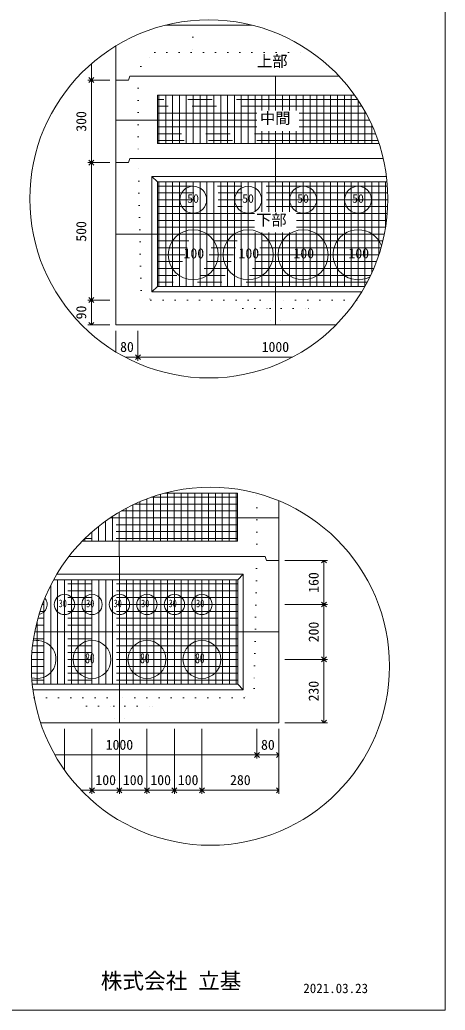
# Model space of a CAD drawing. Units: millimetres, scale not verified. Extents: x -4890 to 4890, y -2351 to 2350.
# Drawn here: x -2944 to -1830, y -1925 to 669 of the extents above; entities that cross this region are included whole.
import ezdxf
from ezdxf.enums import TextEntityAlignment as Align

# ---------------------------------------------------------------- set-up
doc = ezdxf.new("R2010")
doc.units = ezdxf.units.MM
doc.header["$LTSCALE"] = 10
for name, pattern in [('DASHED1', [1.8, 1.2, -0.6]), ('USER2', [50.8, 31.75, -6.35, 6.35, -6.35]), ('USER5', [3.185, 0.01, -3.175])]:
    doc.linetypes.add(name, pattern=pattern)
for name, color, linetype, lineweight in [('0-2_waku', 7, 'Continuous', 18), ('0-3_gaikei', 7, 'Continuous', 18), ('0-4_kakure', 7, 'DASHED1', 5), ('0-5_sunpou', 7, 'Continuous', 5), ('0-8_hole', 7, 'Continuous', 18), ('0-9_uchigawa', 6, 'Continuous', 18), ('0-E_文字１', 7, 'Continuous', 18), ('0-F_コア部分\u3000寸法補助線3', 150, 'USER2', 18), ('1-0_コア部分\u3000寸法補助線2', 150, 'USER2', 18), ('1-1_コア部分\u3000中心補助線', 1, 'Continuous', 18), ('1-2_コア部分\u3000寸法補助線', 7, 'USER2', 5), ('1-3_uchigawa2', 6, 'USER2', 18)]:
    doc.layers.add(name, color=color, linetype=linetype, lineweight=lineweight)
doc.styles.add('ＭＳ ゴシック', font='')
doc.styles.get('ＭＳ ゴシック').set_extended_font_data('MS Gothic')

# ---------------------------------------------------------------- blocks, each defined once
blk = doc.blocks.new('_Open90')
at = {"layer": '0-5_sunpou'}
blk.add_line((0, 0), (-1, 0), dxfattribs=at)
blk.add_lwpolyline([(-0.5, 0.5), (0, 0), (-0.5, -0.5)], dxfattribs=at)

msp = doc.modelspace()

# ---------------------------------------------------------------- linework, layer by layer
at = {"layer": '0-2_waku'}
for p in [(-1829.68, 2350.43), (-4889.68, -1924.57), (-4889.68, -1924.57), (-4889.68, -1924.57), (-4889.68, -1924.57)]:
    msp.add_line(p, (-1829.68, -1924.57), dxfattribs=at)
at = {"layer": '0-3_gaikei'}
for p, q in [((-2562.43, 654.79), (-2508.38, 654.79)), ((-2562.43, 654.79), (-2508.38, 654.79)), ((-2562.43, 654.79), (-2508.38, 654.79)), ((-2335.33, 654.79), (-2562.43, 654.79)), ((-2562.38, 654.79), (-2335.33, 654.79)), ((-2562.38, 654.79), (-2335.33, 654.79)), ((-2691.98, 510.79), (-2691.98, 600.8)), ((-2655.98, 521.59), (-2659.58, 510.79)), ((-2273.77, 521.59), (-2655.37, 521.59)), ((-2107.79, 521.59), (-2274.38, 521.59)), ((-2691.98, 510.79), (-2691.98, -130.01)), ((-2659.58, 510.79), (-2691.98, 510.79)), ((-2659.58, 510.79), (-2691.98, 510.79)), ((-2659.58, 294.79), (-2691.98, 294.79)), ((-2659.58, 294.79), (-2691.98, 294.79)), ((-2655.98, 305.59), (-2659.58, 294.79)), ((-2273.77, 305.59), (-2655.37, 305.59)), ((-1992.08, 305.59), (-2274.38, 305.59)), ((-2691.98, -130.01), (-2115.68, -130.01)), ((-2691.98, -130.01), (-2115.68, -130.01)), ((-2691.98, -130.01), (-2115.68, -130.01)), ((-2265.28, -948.6), (-2265.28, -590.64)), ((-2301.28, -736.2), (-2297.68, -747)), ((-2265.28, -747), (-2297.68, -747))]:
    msp.add_line(p, q, dxfattribs=at)
for points in [[(-2889.59, -1171.8), (-2265.28, -1171.8), (-2265.28, -747)], [(-2880.45, -1171.8), (-2265.28, -1171.8), (-2265.28, -747)], [(-2301.28, -736.2), (-2682.88, -736.2), (-2814.95, -736.2)]]:
    msp.add_lwpolyline(points, dxfattribs=at)
at = {"layer": '0-4_kakure', "linetype": 'USER5', "lineweight": 18}
for p, q in [((-2490.38, 654.79), (-2490.38, 666.91)), ((-2490.38, 654.79), (-2490.38, 582.79)), ((-2626.57, 546.79), (-2590.57, 582.79)), ((-2590.57, 582.79), (-2178.29, 582.79)), ((-2626.57, 546.79), (-2633.77, 521.59)), ((-2633.77, 521.59), (-2633.77, 305.59)), ((-2626.34, -40.01), (-2633.77, 305.59)), ((-2626.34, -40.01), (-2600.59, -65.21)), ((-2600.59, -65.21), (-2273.77, -65.21)), ((-2360.17, -86.81), (-2381.77, -65.21)), ((-2062.13, -65.21), (-2273.77, -65.21)), ((-2187.37, -86.81), (-2165.77, -65.21)), ((-2360.17, -86.81), (-2288.17, -86.81)), ((-2288.17, -86.81), (-2285.29, -130.01)), ((-2259.37, -86.81), (-2262.25, -130.01)), ((-2259.37, -86.81), (-2187.37, -86.81)), ((-2322.88, -736.2), (-2322.88, -571.06)), ((-2322.88, -736.2), (-2330.31, -1081.8)), ((-2330.31, -1081.8), (-2356.06, -1107)), ((-2906.12, -1107), (-2682.88, -1107)), ((-2769.28, -1128.6), (-2790.88, -1107)), ((-2356.06, -1107), (-2682.88, -1107)), ((-2596.48, -1128.6), (-2574.88, -1107)), ((-2769.28, -1128.6), (-2697.28, -1128.6)), ((-2697.28, -1128.6), (-2694.4, -1171.8)), ((-2668.48, -1128.6), (-2671.36, -1171.8)), ((-2668.48, -1128.6), (-2596.48, -1128.6))]:
    msp.add_line(p, q, dxfattribs=at)
at = {"layer": '0-5_sunpou', "color": 150, "lineweight": 18}
for p, q in [((-2756.29, 553.91), (-2756.29, 523.75)), ((-2707.82, 510.79), (-2765.65, 510.79)), ((-2723.66, 510.79), (-2765.65, 510.79)), ((-2756.29, 497.83), (-2756.29, 307.75)), ((-2707.82, 294.79), (-2765.65, 294.79)), ((-2707.82, 294.79), (-2765.65, 294.79)), ((-2756.29, 281.83), (-2756.29, -52.25)), ((-2707.82, -65.21), (-2765.65, -65.21)), ((-2723.66, -65.21), (-2765.65, -65.21)), ((-2756.29, -78.17), (-2756.29, -117.05)), ((-2707.82, -130.01), (-2765.65, -130.01)), ((-2691.98, -145.85), (-2691.98, -201.06)), ((-2634.38, -145.85), (-2634.38, -223.91)), ((-2634.38, -145.85), (-2634.38, -223.91)), ((-2668.2, -214.55), (-2647.34, -214.55)), ((-2621.42, -214.55), (-2229.56, -214.55)), ((-2249.44, -747), (-2138.13, -747)), ((-2147.49, -759.96), (-2147.49, -849.24)), ((-2249.44, -862.2), (-2138.13, -862.2)), ((-2249.44, -862.2), (-2138.13, -862.2)), ((-2147.49, -875.16), (-2147.49, -993.24)), ((-2249.44, -1006.2), (-2138.13, -1006.2)), ((-2249.44, -1006.2), (-2138.13, -1006.2)), ((-2147.49, -1019.16), (-2147.49, -1158.84)), ((-2826.88, -1187.64), (-2826.88, -1295.44)), ((-2754.88, -1187.64), (-2754.88, -1358.09)), ((-2754.88, -1187.64), (-2754.88, -1358.09)), ((-2682.88, -1187.64), (-2682.88, -1358.09)), ((-2682.88, -1187.64), (-2682.88, -1358.09)), ((-2610.88, -1187.64), (-2610.88, -1358.09)), ((-2610.88, -1187.64), (-2610.88, -1358.09)), ((-2538.88, -1187.64), (-2538.88, -1358.09)), ((-2538.88, -1187.64), (-2538.88, -1358.09)), ((-2466.88, -1187.64), (-2466.88, -1358.09)), ((-2466.88, -1187.64), (-2466.88, -1358.09)), ((-2322.88, -1187.64), (-2322.88, -1265.7)), ((-2322.88, -1187.64), (-2322.88, -1265.7)), ((-2265.28, -1187.64), (-2265.28, -1265.7)), ((-2265.28, -1187.64), (-2265.28, -1358.09)), ((-2249.44, -1171.8), (-2138.13, -1171.8)), ((-2851.85, -1256.34), (-2335.84, -1256.34)), ((-2309.92, -1256.34), (-2278.24, -1256.34)), ((-2782.74, -1348.73), (-2767.84, -1348.73)), ((-2741.92, -1348.73), (-2695.84, -1348.73)), ((-2669.92, -1348.73), (-2623.84, -1348.73)), ((-2597.92, -1348.73), (-2551.84, -1348.73)), ((-2525.92, -1348.73), (-2479.84, -1348.73)), ((-2453.92, -1348.73), (-2278.24, -1348.73))]:
    msp.add_line(p, q, dxfattribs=at)
for centre in [(-2448.88, 199.87), (-2444.67, -1023.84)]:
    msp.add_circle(centre, 468.88, dxfattribs=at)
at = {"layer": '0-8_hole'}
for centre, radius in [((-2489.77, 197.59), 35.28), ((-2345.77, 197.59), 35.28), ((-2201.77, 197.59), 35.28), ((-2057.77, 197.59), 35.28), ((-2489.77, 53.59), 65.52), ((-2345.77, 53.59), 65.52), ((-2201.77, 53.59), 65.52), ((-2826.88, -862.2), 26.64), ((-2754.88, -862.2), 26.64), ((-2682.88, -862.2), 26.64), ((-2610.88, -862.2), 26.64), ((-2538.88, -862.2), 26.64), ((-2466.88, -862.2), 26.64), ((-2754.88, -1006.2), 49.68), ((-2610.88, -1006.2), 49.68), ((-2466.88, -1006.2), 49.68)]:
    msp.add_circle(centre, radius, dxfattribs=at)
for centre, radius, start, end in [((-2057.77, 53.59), 65.52, 20.66629, 298.32089), ((-2898.88, -862.2), 26.64, 281.59033, 39.2294), ((-2898.88, -1006.2), 49.68, 253.99064, 101.55918)]:
    msp.add_arc(centre, radius, start, end, dxfattribs=at)
at = {"layer": '0-9_uchigawa'}
for p, q in [((-2597.77, 258.79), (-2583.37, 244.39)), ((-2597.77, -43.61), (-2597.77, 258.79)), ((-2583.37, 244.39), (-2273.77, 244.39)), ((-2583.37, -29.21), (-2583.37, 244.39)), ((-2273.77, 244.39), (-1982.12, 244.39)), ((-2597.77, -43.61), (-2583.37, -29.21)), ((-2597.77, -43.61), (-2048.18, -43.61)), ((-2583.37, -29.21), (-2039.77, -29.21)), ((-2373.28, -1071), (-2373.28, -797.4)), ((-2358.88, -1085.4), (-2358.88, -783)), ((-2911.17, -1071), (-2373.28, -1071)), ((-2909.49, -1085.4), (-2358.88, -1085.4)), ((-2358.88, -1085.4), (-2373.28, -1071))]:
    msp.add_line(p, q, dxfattribs=at)
for points in [[(-2597.77, 258.79), (-2273.77, 258.79), (-1983.72, 258.79)], [(-2855.24, -797.4), (-2682.88, -797.4), (-2373.28, -797.4), (-2358.88, -783)], [(-2846.96, -783), (-2682.88, -783), (-2358.88, -783)]]:
    msp.add_lwpolyline(points, dxfattribs=at)
at = {"layer": '0-F_コア部分\u3000寸法補助線3'}
for p, q in [((-2579.77, 345.19), (-2579.77, 471.19)), ((-2543.77, 345.19), (-2543.77, 471.19)), ((-2507.77, 345.19), (-2507.77, 471.19)), ((-2471.77, 345.19), (-2471.77, 471.19)), ((-2435.77, 345.19), (-2435.77, 471.19)), ((-2399.77, 345.19), (-2399.77, 471.19)), ((-2363.77, 345.19), (-2363.77, 471.19)), ((-2327.77, 345.19), (-2327.77, 471.19)), ((-2291.77, 431.42), (-2291.77, 471.19)), ((-2255.77, 431.42), (-2255.77, 471.19)), ((-2219.77, 431.42), (-2219.77, 471.19)), ((-2183.77, 345.19), (-2183.77, 471.19)), ((-2147.77, 345.19), (-2147.77, 471.19)), ((-2111.77, 345.19), (-2111.77, 471.19)), ((-2075.77, 345.19), (-2075.77, 471.19)), ((-2322.77, 424.39), (-2583.37, 424.39)), ((-2037.25, 424.39), (-2212.61, 424.39)), ((-2039.77, 345.19), (-2039.77, 428.95)), ((-2322.77, 388.39), (-2583.37, 388.39)), ((-2291.77, 345.19), (-2291.77, 377.52)), ((-2255.77, 345.19), (-2255.77, 377.52)), ((-2219.77, 345.19), (-2219.77, 377.52)), ((-2019.57, 388.39), (-2212.61, 388.39)), ((-2003.77, 345.19), (-2003.77, 347.26)), ((-1981.22, 233.59), (-2583.37, 233.59)), ((-2579.77, -29.21), (-2579.77, 244.39)), ((-2543.77, -29.21), (-2543.77, 244.39)), ((-2507.77, -29.21), (-2507.77, 244.39)), ((-2471.77, -29.21), (-2471.77, 244.39)), ((-2435.77, -29.21), (-2435.77, 244.39)), ((-2399.77, -29.21), (-2399.77, 244.39)), ((-2363.77, -29.21), (-2363.77, 244.39)), ((-2327.77, 165.62), (-2327.77, 244.39)), ((-2291.77, 165.62), (-2291.77, 244.39)), ((-2255.77, 165.62), (-2255.77, 244.39)), ((-2219.77, 165.62), (-2219.77, 244.39)), ((-2183.77, -29.21), (-2183.77, 244.39)), ((-2147.77, -29.21), (-2147.77, 244.39)), ((-2111.77, -29.21), (-2111.77, 244.39)), ((-2075.77, -29.21), (-2075.77, 244.39)), ((-2039.77, -29.21), (-2039.77, 244.39)), ((-2003.77, 52.49), (-2003.77, 244.39)), ((-1980.01, 197.59), (-2583.37, 197.59)), ((-2329.39, 161.59), (-2583.37, 161.59)), ((-1981.57, 161.59), (-2219.23, 161.59)), ((-2329.39, 125.59), (-2583.37, 125.59)), ((-2327.77, -29.21), (-2327.77, 111.72)), ((-2291.77, -29.21), (-2291.77, 111.72)), ((-2255.77, -29.21), (-2255.77, 111.72)), ((-2219.77, -29.21), (-2219.77, 111.72)), ((-1985.92, 125.59), (-2219.23, 125.59)), ((-1993.16, 89.59), (-2583.37, 89.59)), ((-2003.4, 53.59), (-2583.37, 53.59)), ((-2016.88, 17.59), (-2583.37, 17.59)), ((-2033.91, -18.41), (-2583.37, -18.41)), ((-2629.49, -696.6), (-2629.49, -592.93)), ((-2593.49, -696.6), (-2593.49, -579.21)), ((-2557.49, -696.6), (-2557.49, -570.6)), ((-2521.49, -696.6), (-2521.49, -570.6)), ((-2485.49, -696.6), (-2485.49, -570.6)), ((-2449.49, -696.6), (-2449.49, -570.6)), ((-2413.49, -696.6), (-2413.49, -570.6)), ((-2377.49, -696.6), (-2377.49, -570.6)), ((-2373.89, -617.4), (-2678.44, -617.4)), ((-2665.49, -696.6), (-2665.49, -610.22)), ((-2701.49, -696.6), (-2701.49, -631.56)), ((-2737.49, -696.6), (-2737.49, -657.65)), ((-2373.89, -653.4), (-2732.1, -653.4)), ((-2773.49, -696.6), (-2773.49, -689.6)), ((-2844.88, -1071), (-2844.88, -797.4)), ((-2808.88, -1071), (-2808.88, -797.4)), ((-2772.88, -1071), (-2772.88, -797.4)), ((-2736.88, -1071), (-2736.88, -797.4)), ((-2700.88, -1071), (-2700.88, -797.4)), ((-2664.88, -1071), (-2664.88, -797.4)), ((-2628.88, -1071), (-2628.88, -797.4)), ((-2592.88, -1071), (-2592.88, -797.4)), ((-2556.88, -1071), (-2556.88, -797.4)), ((-2520.88, -1071), (-2520.88, -797.4)), ((-2484.88, -1071), (-2484.88, -797.4)), ((-2448.88, -1071), (-2448.88, -797.4)), ((-2412.88, -1071), (-2412.88, -797.4)), ((-2376.88, -1071), (-2376.88, -797.4)), ((-2373.28, -808.2), (-2861.01, -808.2)), ((-2880.88, -1071), (-2880.88, -851.89)), ((-2373.28, -844.2), (-2877.77, -844.2)), ((-2373.28, -880.2), (-2891, -880.2)), ((-2373.28, -916.2), (-2901.02, -916.2)), ((-2373.28, -952.2), (-2908.04, -952.2)), ((-2373.28, -988.2), (-2912.19, -988.2)), ((-2373.28, -1024.2), (-2913.55, -1024.2)), ((-2373.28, -1060.2), (-2912.14, -1060.2))]:
    msp.add_line(p, q, dxfattribs=at)
at = {"layer": '1-0_コア部分\u3000寸法補助線2'}
for p, q in [((-2561.77, 345.19), (-2561.77, 471.19)), ((-2525.77, 345.19), (-2525.77, 471.19)), ((-2489.77, 345.19), (-2489.77, 471.19)), ((-2453.77, 345.19), (-2453.77, 471.19)), ((-2381.77, 345.19), (-2381.77, 471.19)), ((-2309.77, 431.42), (-2309.77, 471.19)), ((-2237.77, 431.42), (-2237.77, 471.19)), ((-2165.77, 345.19), (-2165.77, 471.19)), ((-2093.77, 345.19), (-2093.77, 471.19)), ((-2047.59, 442.39), (-2583.37, 442.39)), ((-2021.77, 345.19), (-2021.77, 393.32)), ((-2012.11, 370.39), (-2583.37, 370.39)), ((-2309.77, 345.19), (-2309.77, 377.52)), ((-2237.77, 345.19), (-2237.77, 377.52)), ((-2525.77, -29.21), (-2525.77, 244.39)), ((-2489.77, -29.21), (-2489.77, 244.39)), ((-2453.77, -29.21), (-2453.77, 244.39)), ((-2381.77, -29.21), (-2381.77, 244.39)), ((-2309.77, 165.62), (-2309.77, 244.39)), ((-2237.77, 165.62), (-2237.77, 244.39)), ((-2165.77, -29.21), (-2165.77, 244.39)), ((-2093.77, -29.21), (-2093.77, 244.39)), ((-2021.77, 6.42), (-2021.77, 244.39)), ((-1980.27, 215.59), (-2583.37, 215.59)), ((-2329.39, 143.59), (-2583.37, 143.59)), ((-1983.39, 143.59), (-2219.23, 143.59)), ((-2309.77, -29.21), (-2309.77, 111.72)), ((-2237.77, -29.21), (-2237.77, 111.72)), ((-1997.89, 71.59), (-2583.37, 71.59)), ((-2024.93, -0.41), (-2583.37, -0.41)), ((-2575.49, -696.6), (-2575.49, -573.59)), ((-2503.49, -696.6), (-2503.49, -570.6)), ((-2431.49, -696.6), (-2431.49, -570.6)), ((-2647.49, -696.6), (-2647.49, -601.11)), ((-2373.89, -599.4), (-2643.89, -599.4)), ((-2719.49, -696.6), (-2719.49, -643.95)), ((-2373.89, -671.4), (-2753.91, -671.4)), ((-2790.88, -1071), (-2790.88, -797.4)), ((-2718.88, -1071), (-2718.88, -797.4)), ((-2646.88, -1071), (-2646.88, -797.4)), ((-2574.88, -1071), (-2574.88, -797.4)), ((-2502.88, -1071), (-2502.88, -797.4)), ((-2430.88, -1071), (-2430.88, -797.4)), ((-2373.28, -826.2), (-2869.86, -826.2)), ((-2862.88, -1071), (-2862.88, -811.84)), ((-2898.88, -1071), (-2898.88, -907.48)), ((-2373.28, -898.2), (-2896.4, -898.2)), ((-2373.28, -970.2), (-2910.47, -970.2)), ((-2373.28, -1042.2), (-2913.19, -1042.2))]:
    msp.add_line(p, q, dxfattribs=at)
at = {"layer": '1-1_コア部分\u3000中心補助線'}
for p, q in [((-2273.77, 431.42), (-2273.77, 521.59)), ((-2322.77, 406.39), (-2691.98, 406.39)), ((-2027.93, 406.39), (-2212.61, 406.39)), ((-2273.77, 305.59), (-2273.77, 377.52)), ((-2273.77, 165.62), (-2273.77, 305.59)), ((-2691.37, 107.59), (-1989.17, 107.59)), ((-2273.77, -130.01), (-2273.77, 111.72)), ((-2683.49, -736.2), (-2683.49, -620.35)), ((-2266.51, -635.4), (-2707.26, -635.4)), ((-2682.88, -1171.8), (-2682.88, -736.2)), ((-2904.9, -934.2), (-2265.28, -934.2))]:
    msp.add_line(p, q, dxfattribs=at)
at = {"layer": '1-2_コア部分\u3000寸法補助線'}
for p, q in [((-2561.77, 345.19), (-2561.77, 471.19)), ((-2489.77, 345.19), (-2489.77, 471.19)), ((-2417.77, 345.19), (-2417.77, 471.19)), ((-2345.77, 345.19), (-2345.77, 471.19)), ((-2201.77, 345.19), (-2201.77, 471.19)), ((-2129.77, 345.19), (-2129.77, 471.19)), ((-2059.04, 460.39), (-2583.37, 460.39)), ((-2057.77, 345.19), (-2057.77, 458.48)), ((-2005.5, 352.39), (-2583.37, 352.39)), ((-2561.77, -29.21), (-2561.77, 244.39)), ((-2489.77, -29.21), (-2489.77, 244.39)), ((-2417.77, -29.21), (-2417.77, 244.39)), ((-2345.77, -29.21), (-2345.77, 244.39)), ((-2201.77, -29.21), (-2201.77, 244.39)), ((-2129.77, -29.21), (-2129.77, 244.39)), ((-2057.77, -29.21), (-2057.77, 244.39)), ((-1985.77, 126.56), (-1985.77, 244.39)), ((-1980.44, 179.59), (-2583.37, 179.59)), ((-2009.72, 35.59), (-2583.37, 35.59)), ((-2611.49, -696.6), (-2611.49, -585.65)), ((-2373.89, -581.4), (-2599.87, -581.4)), ((-2539.49, -696.6), (-2539.49, -570.6)), ((-2467.49, -696.6), (-2467.49, -570.6)), ((-2395.49, -696.6), (-2395.49, -570.6)), ((-2755.49, -696.6), (-2755.49, -672.8)), ((-2373.89, -689.4), (-2773.29, -689.4)), ((-2826.88, -1071), (-2826.88, -797.4)), ((-2754.88, -1071), (-2754.88, -797.4)), ((-2610.88, -1071), (-2610.88, -797.4)), ((-2538.88, -1071), (-2538.88, -797.4)), ((-2466.88, -1071), (-2466.88, -797.4)), ((-2394.88, -1071), (-2394.88, -797.4)), ((-2373.28, -862.2), (-2884.8, -862.2)), ((-2898.88, -1071), (-2898.88, -907.48)), ((-2373.28, -1006.2), (-2913.22, -1006.2))]:
    msp.add_line(p, q, dxfattribs=at)
at = {"layer": '1-3_uchigawa2'}
for p, q in [((-2583.37, 471.19), (-2273.77, 471.19)), ((-2583.37, 471.19), (-2583.37, 345.19)), ((-2066.48, 471.19), (-2273.77, 471.19)), ((-2583.37, 345.19), (-2273.77, 345.19)), ((-2003.09, 345.19), (-2273.77, 345.19)), ((-2373.89, -570.6), (-2564.72, -570.6)), ((-2373.89, -570.6), (-2373.89, -696.6)), ((-2780.46, -696.6), (-2683.49, -696.6)), ((-2373.89, -696.6), (-2683.49, -696.6))]:
    msp.add_line(p, q, dxfattribs=at)

# ---------------------------------------------------------------- block references
at = {"layer": '0-5_sunpou', "xscale": 12.96, "yscale": 12.96}
for p, rotation in [((-2756.29, 510.79), 270), ((-2756.29, 510.79), 90), ((-2756.29, 294.79), 270), ((-2756.29, 294.79), 90), ((-2756.29, -65.21), 270), ((-2756.29, -65.21), 90), ((-2756.29, -130.01), 270), ((-2634.38, -214.55), 180), ((-2147.49, -747), 90), ((-2147.49, -862.2), 270), ((-2147.49, -862.2), 90), ((-2147.49, -1006.2), 270), ((-2147.49, -1006.2), 90), ((-2147.49, -1171.8), 270), ((-2322.88, -1256.34), 180), ((-2754.88, -1348.73), 180), ((-2682.88, -1348.73), 180), ((-2610.88, -1348.73), 180), ((-2538.88, -1348.73), 180), ((-2466.88, -1348.73), 180)]:
    msp.add_blockref('_Open90', p, dxfattribs=dict(at, rotation=rotation))
for p in [(-2634.38, -214.55), (-2322.88, -1256.34), (-2265.28, -1256.34), (-2754.88, -1348.73), (-2682.88, -1348.73), (-2610.88, -1348.73), (-2538.88, -1348.73), (-2466.88, -1348.73), (-2265.28, -1348.73)]:
    msp.add_blockref('_Open90', p, dxfattribs=at)

# ---------------------------------------------------------------- texts
at = {"layer": '0-5_sunpou', "style": 'ＭＳ ゴシック'}
for s, p in [('300', (-2762.05, 375.79)), ('500', (-2762.05, 87.79)), ('90', (-2762.05, -115.61)), ('160', (-2153.25, -831.6)), ('200', (-2153.25, -961.2)), ('230', (-2153.25, -1116))]:
    msp.add_text(s, height=26.39, rotation=90, dxfattribs=at).set_placement(p, align=Align.BOTTOM_LEFT)
for s, p in [('80', (-2681.18, -208.79)), ('1000', (-2310.38, -208.79)), ('1000', (-2718.88, -1250.58)), ('80', (-2312.08, -1250.58)), ('100', (-2745.88, -1342.97)), ('100', (-2673.88, -1342.97)), ('100', (-2601.88, -1342.97)), ('100', (-2529.88, -1342.97)), ('280', (-2393.08, -1342.97))]:
    msp.add_text(s, height=26.39, dxfattribs=at).set_placement(p, align=Align.BOTTOM_LEFT)
at = {"layer": '0-E_文字１', "style": 'ＭＳ ゴシック'}
for s, height, p in [('上部', 29.33, (-2322.57, 537.16)), ('中間', 29.33, (-2314.85, 387.69)), ('50', 22.43, (-2505.32, 182.95)), ('50', 22.43, (-2361.32, 182.95)), ('50', 22.43, (-2217.32, 182.95)), ('50', 22.43, (-2073.32, 182.95)), ('下部', 29.33, (-2325.08, 121.43)), ('100', 26.39, (-2514.93, 36.18)), ('100', 26.39, (-2370.93, 36.18)), ('100', 26.39, (-2226.93, 36.18)), ('100', 26.39, (-2082.93, 36.18)), ('株式会社 立基', 41.57, (-2731.91, -1881.08)), ('2021.03.23', 24.94, (-2201.4, -1887.3))]:
    msp.add_text(s, height=height, dxfattribs=at).set_placement(p, align=Align.BOTTOM_LEFT)
at = {"layer": '0-E_文字１', "style": 'ＭＳ ゴシック', "width": 0.7}
for s, height, p in [('30', 20.19, (-2842, -875.54)), ('30', 20.19, (-2770, -875.54)), ('30', 20.19, (-2698, -875.54)), ('30', 20.19, (-2626, -875.54)), ('30', 20.19, (-2554, -875.54)), ('30', 20.19, (-2482, -875.54)), ('80', 26.39, (-2772.93, -1023.97)), ('80', 26.39, (-2628.93, -1023.97)), ('80', 26.39, (-2484.93, -1023.97))]:
    msp.add_text(s, height=height, dxfattribs=at).set_placement(p, align=Align.BOTTOM_LEFT)

doc.saveas('drawing.dxf')
